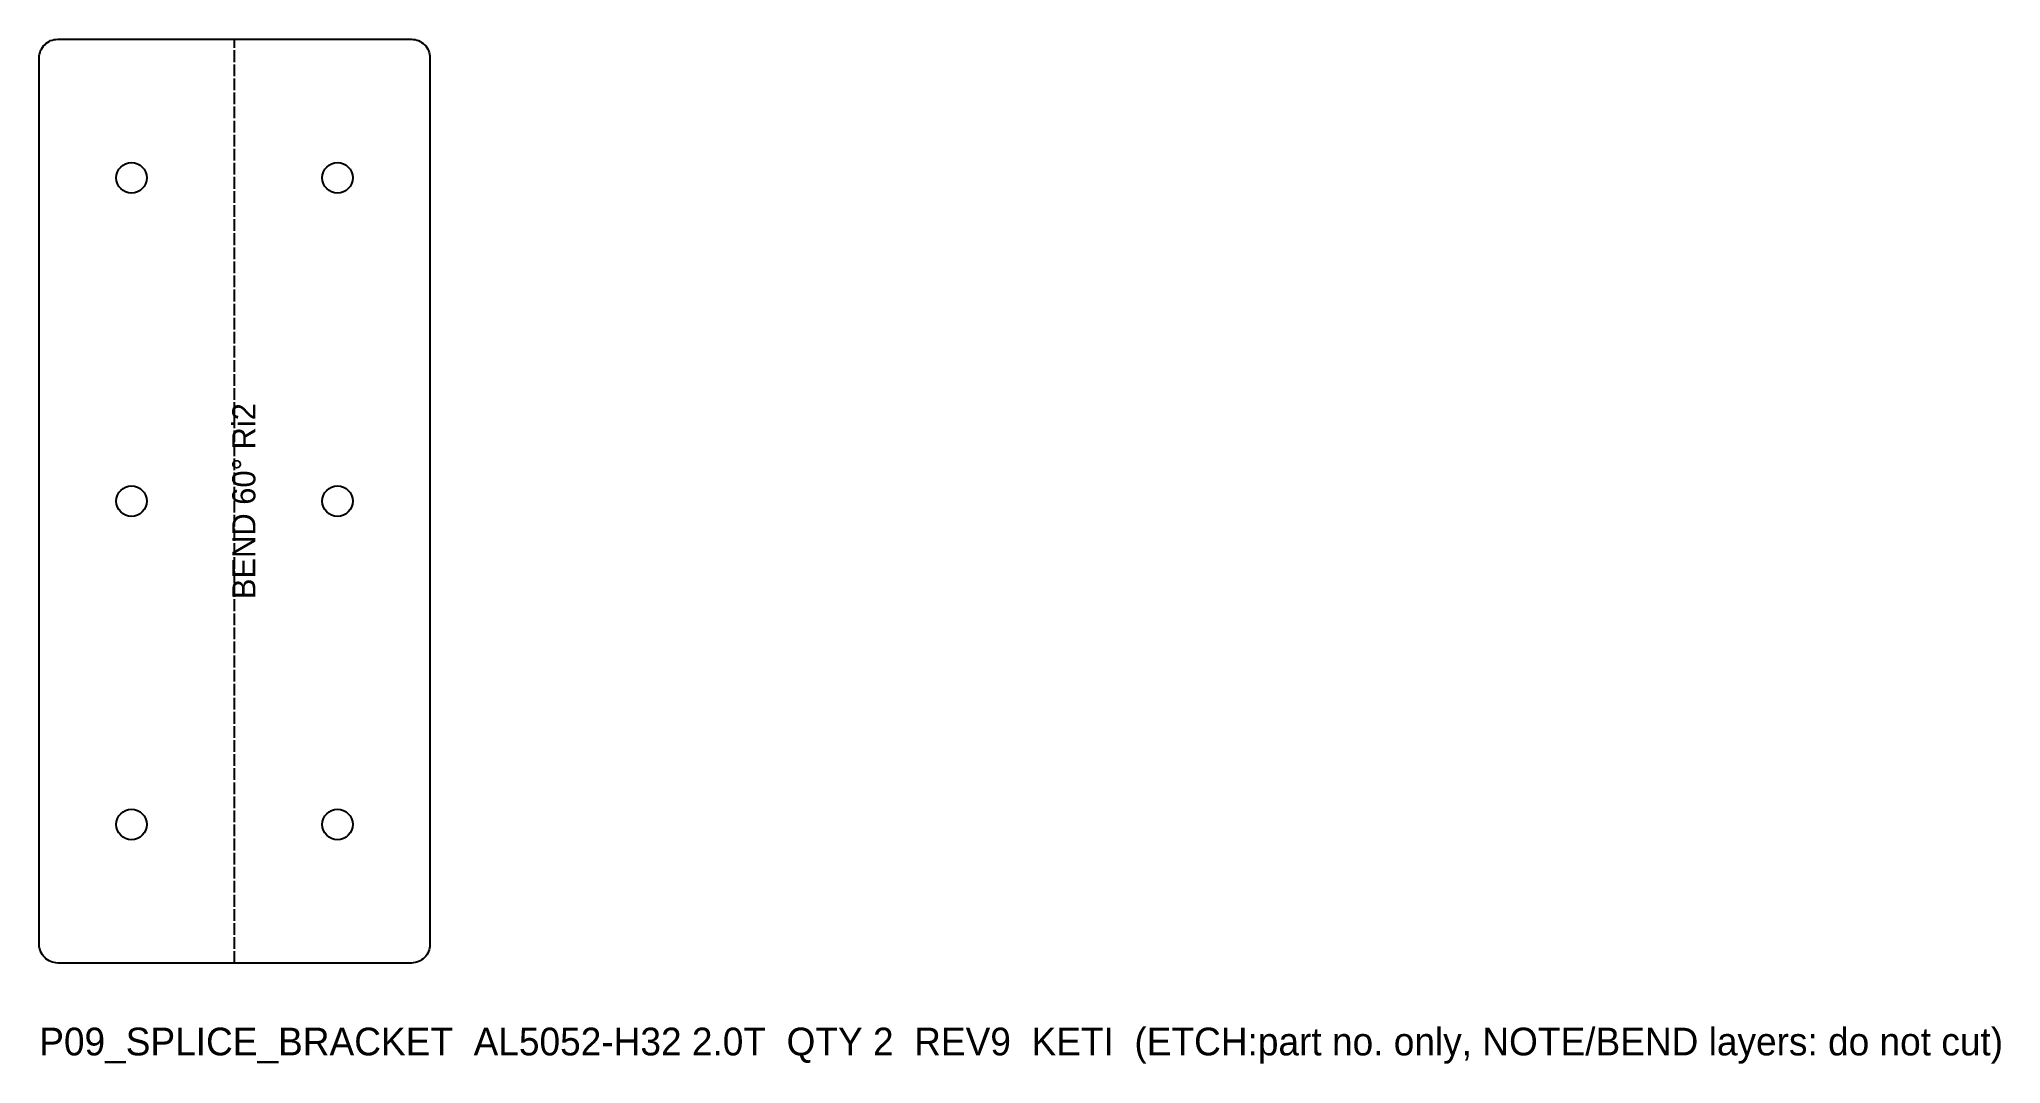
# Model space of a CAD drawing. Header units: millimetres. Extents: x 0 to 212, y -11 to 100.
import ezdxf
from ezdxf.enums import TextEntityAlignment as Align

# ---------------------------------------------------------------- set-up
doc = ezdxf.new("R2010")
doc.units = ezdxf.units.MM
doc.linetypes.add('DASHED', pattern=[1.524, 1.27, -0.254])
for name, color, linetype in [('BEND', 1, 'DASHED'), ('CUT', 7, 'CONTINUOUS'), ('NOTE', 8, 'CONTINUOUS')]:
    doc.layers.add(name, color=color, linetype=linetype)

msp = doc.modelspace()

# ---------------------------------------------------------------- linework, layer by layer
at = {"layer": 'BEND'}
msp.add_line((21.16, 0), (21.16, 100), dxfattribs=at)
at = {"layer": 'CUT'}
msp.add_lwpolyline([(42.31, 2), (42.3, 1.8), (42.27, 1.61), (42.23, 1.42), (42.16, 1.23), (42.08, 1.06), (41.98, 0.89), (41.86, 0.73), (41.73, 0.59), (41.58, 0.45), (41.42, 0.34), (41.26, 0.24), (41.08, 0.15), (40.89, 0.09), (40.7, 0.04), (40.51, 0.01), (40.31, 0), (2, 0), (1.8, 0.01), (1.61, 0.04), (1.42, 0.09), (1.23, 0.15), (1.06, 0.24), (0.89, 0.34), (0.73, 0.45), (0.59, 0.59), (0.45, 0.73), (0.34, 0.89), (0.24, 1.06), (0.15, 1.23), (0.09, 1.42), (0.04, 1.61), (0.01, 1.8), (0, 2), (0, 98), (0.01, 98.2), (0.04, 98.39), (0.09, 98.58), (0.15, 98.77), (0.24, 98.94), (0.34, 99.11), (0.45, 99.27), (0.59, 99.41), (0.73, 99.55), (0.89, 99.66), (1.06, 99.76), (1.23, 99.85), (1.42, 99.91), (1.61, 99.96), (1.8, 99.99), (2, 100), (40.31, 100), (40.51, 99.99), (40.7, 99.96), (40.89, 99.91), (41.08, 99.85), (41.26, 99.76), (41.42, 99.66), (41.58, 99.55), (41.73, 99.41), (41.86, 99.27), (41.98, 99.11), (42.08, 98.94), (42.16, 98.77), (42.23, 98.58), (42.27, 98.39), (42.3, 98.2), (42.31, 98), (42.31, 2)], close=True, dxfattribs=at)
for centre in [(10, 85), (32.31, 85), (10, 50), (32.31, 50), (10, 15), (32.31, 15)]:
    msp.add_circle(centre, 1.65, dxfattribs=at)

# ---------------------------------------------------------------- texts
at = {"layer": 'NOTE'}
msp.add_text('BEND 60° Ri2', height=2.5, rotation=90, dxfattribs=at).set_placement((24.16, 50), align=Align.BOTTOM_CENTER)
msp.add_text('P09_SPLICE_BRACKET  AL5052-H32 2.0T  QTY 2  REV9  KETI  (ETCH:part no. only, NOTE/BEND layers: do not cut)', height=3, dxfattribs=at).set_placement((0, -10))

doc.saveas('drawing.dxf')
